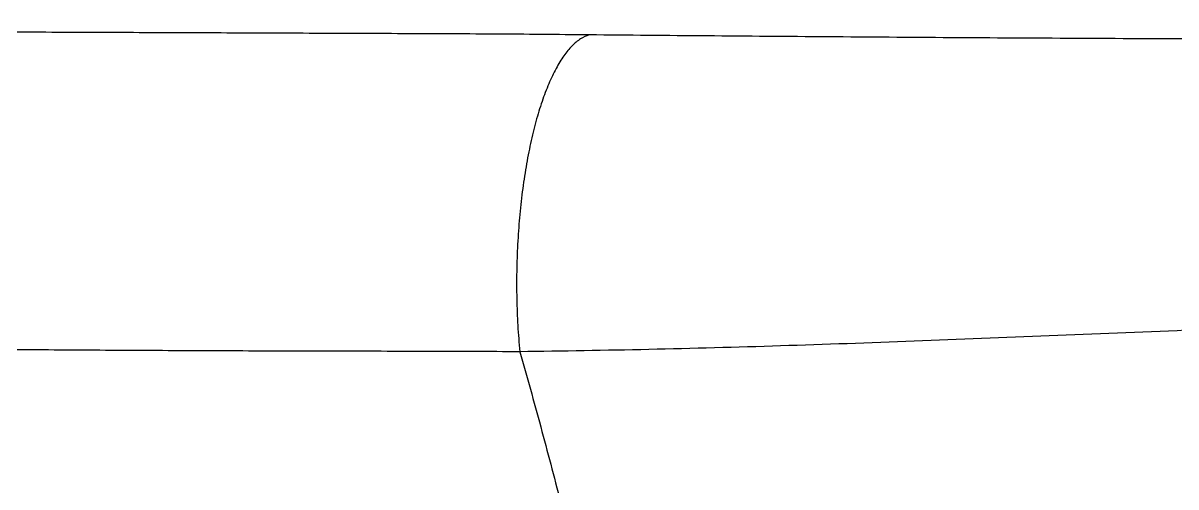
# Model space of a CAD drawing. Extents: x 939 to 1039, y 781 to 934.
# Drawn here: x 985.06 to 992.18, y 830.37 to 833.24 of the extents above; entities that cross this region are included whole.
import ezdxf

# ---------------------------------------------------------------- set-up
doc = ezdxf.new("R2010")
doc.units = 0
doc.header["$MEASUREMENT"] = 0
doc.layers.add('1', color=4, linetype='Continuous')

# ---------------------------------------------------------------- blocks, each defined once
blk = doc.blocks.new('Envoy')
at = {"layer": '1', "color": 3, "linetype": 'Continuous', "lineweight": 25}
for points, knots in [([(49.8996, 33.9932), (49.7038, 33.995), (49.3084, 33.9984), (48.7203, 34.0006), (48.1351, 34.0029), (47.5559, 34.0051), (46.9786, 34.0073), (46.4037, 34.0096), (45.497, 34.0132), (44.2633, 34.0184), (42.7616, 34.0252), (41.3236, 34.0322), (39.9507, 34.0394), (38.5982, 34.0474), (37.2631, 34.0561), (36.3894, 34.063), (35.952, 34.0664)], [0, 0, 0, 0, 0.040017, 0.080842, 0.120724, 0.160659, 0.200574, 0.240462, 0.280336, 0.390034, 0.500125, 0.60031, 0.700306, 0.800112, 0.899913, 1, 1, 1, 1]), ([(49.8995, 33.9932), (49.8818, 33.9862), (49.8462, 33.9721), (49.794, 33.9275), (49.7434, 33.8663), (49.6953, 33.7877), (49.6501, 33.693), (49.6084, 33.5833), (49.5708, 33.4601), (49.5377, 33.3249), (49.5094, 33.1793), (49.4865, 33.0253), (49.4691, 32.8647), (49.4575, 32.6995), (49.4518, 32.5318), (49.4523, 32.3638), (49.4583, 32.1971), (49.4673, 32.0895), (49.4718, 32.0357)], [0, 0, 0, 0, 0.062509, 0.12502, 0.187525, 0.250021, 0.312514, 0.375007, 0.437502, 0.5, 0.562497, 0.624992, 0.687485, 0.749978, 0.812475, 0.874979, 0.937491, 1, 1, 1, 1]), ([(59.1354, 33.9754), (58.8842, 33.9733), (58.3793, 33.9691), (57.6094, 33.9654), (56.8301, 33.9632), (56.0444, 33.9625), (55.2558, 33.963), (54.4675, 33.9647), (53.6826, 33.9674), (52.9037, 33.971), (52.1331, 33.9754), (51.3735, 33.9807), (50.6271, 33.9865), (50.1411, 33.991), (49.8996, 33.9932)], [0, 0, 0, 0, 0.08269, 0.166207, 0.250256, 0.33459, 0.419, 0.503305, 0.587333, 0.670951, 0.754102, 0.836748, 0.918844, 1, 1, 1, 1]), ([(49.4718, 32.0357), (49.2826, 32.0364), (48.9009, 32.0378), (48.331, 32.0387), (47.7616, 32.0402), (47.1964, 32.0426), (46.6331, 32.046), (46.0717, 32.0503), (45.1853, 32.0587), (43.9784, 32.0742), (42.5075, 32.1016), (41.0974, 32.1362), (39.7496, 32.1776), (38.4215, 32.2278), (37.1108, 32.2866), (36.255, 32.3348), (35.8265, 32.359)], [0, 0, 0, 0, 0.039626, 0.079981, 0.11987, 0.159711, 0.199559, 0.239403, 0.279249, 0.388944, 0.499057, 0.599363, 0.69957, 0.799629, 0.899668, 1, 1, 1, 1]), ([(59.4759, 32.2521), (59.2021, 32.2604), (58.6538, 32.277), (57.8185, 32.2828), (56.9762, 32.2767), (56.1286, 32.2595), (55.2784, 32.234), (54.4285, 32.2027), (53.5814, 32.1682), (52.7397, 32.1331), (51.9055, 32.0998), (51.0809, 32.0709), (50.2674, 32.0476), (49.7365, 32.0396), (49.4718, 32.0357)], [0, 0, 0, 0, 0.083224, 0.166694, 0.250364, 0.334166, 0.418021, 0.501836, 0.585494, 0.668908, 0.752064, 0.834982, 0.917713, 1, 1, 1, 1]), ([(49.4718, 32.0357), (49.5155, 31.8816), (49.6026, 31.5742), (49.6829, 31.2636), (49.7229, 31.1086)], [0, 0, 0, 0, 0.501034, 1, 1, 1, 1])]:
    blk.add_open_spline(points, degree=3, knots=knots, dxfattribs=at)

msp = doc.modelspace()

# ---------------------------------------------------------------- block references
at = {"layer": '1'}
msp.add_blockref('Envoy', (938.6538, 799.1744), dxfattribs=at)

doc.saveas('drawing.dxf')
